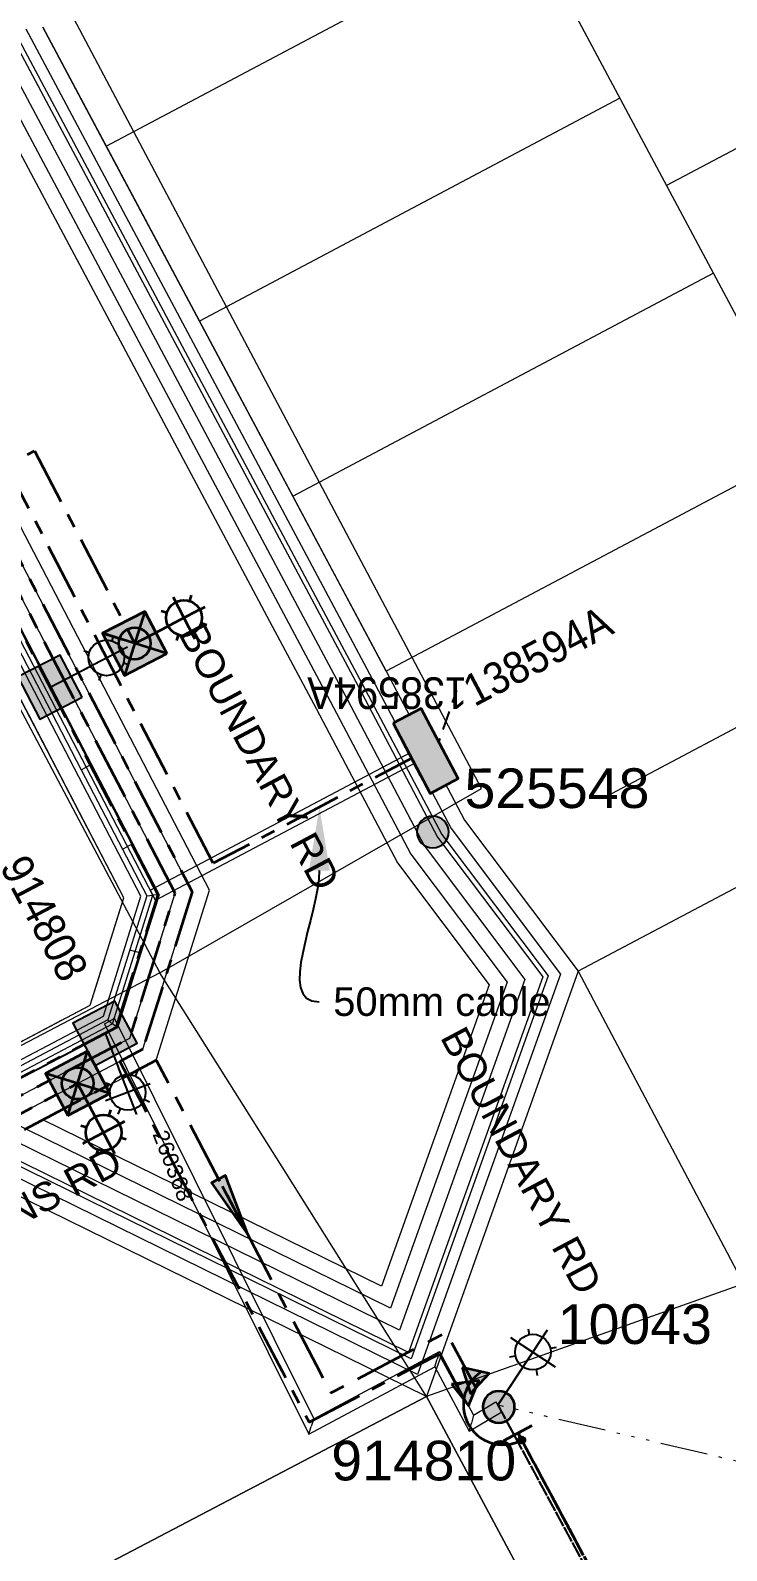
# Model space of a CAD drawing. Header units: metres. Extents: x 0 to 304202, y 0 to 6270858.
# Drawn here: x 303717.6 to 303761.4, y 6270342.2 to 6270438 of the extents above; entities that cross this region are included whole.
import ezdxf
from ezdxf import colors
from ezdxf.entities.mleader import LeaderData, LeaderLine
from ezdxf.enums import TextEntityAlignment as Align
from ezdxf.math import Vec2, Vec3

# ---------------------------------------------------------------- set-up
doc = ezdxf.new("R2010")
doc.units = ezdxf.units.M
for name, pattern in [('Cable Exist OH', [1, 1, 0]), ('Cable Exist UG', [7, 4, -1, 1, -1]), ('Dash', [5, 3, -2]), ('IE Trench LV', [6, 4, -2]), ('PHANTOMX2', [6.6, 3, -0.75, 0.2, -0.75, 0.2, -0.75, 0.2, -0.75])]:
    doc.linetypes.add(name, pattern=pattern)
doc.layers.get('0').update_dxf_attribs({"color": 6})
for name, color, linetype, lineweight in [('_User Miscellaneous1', 30, 'Continuous', 13), ('_User_HV_Exist', 1, 'Continuous', 35), ('_User_LV_Exist', 5, 'Continuous', 35), ('_User_SL_Exist', 4, 'Continuous', 35), ('Cadastre Developer_SP_EXT', 98, 'Continuous', 15), ('Cadastre Developer_SP_NEW', 92, 'Continuous', 15), ('Cadastre Land Parcels_SP_EXT', 118, 'Continuous', 15), ('Cadastre Roads_SP_EXT', 218, 'Continuous', 15), ('Mains_LV_EXT', 163, 'Continuous', 25), ('Mains_SL_EXT', 131, 'Continuous', 25), ('Services_SP_EXT', 42, 'PHANTOMX2', 20)]:
    doc.layers.add(name, color=color, linetype=linetype, lineweight=lineweight)
doc.layers.add('_User Miscellaneous10', color=252, linetype='Continuous', lineweight=13, plot=False, transparency=0.65)
for name, color, linetype in [('Equip_SP_SL_EXT', 7, 'Continuous'), ('Equip_SP_SL_NEW', 2, 'Continuous'), ('Notes', 7, 'Continuous'), ('Services_SP_NEW_UG', 2, 'IE Trench LV'), ('SupportsOH_SP_TR_HV_LV_SL_EXT', 7, 'Continuous'), ('SupportsUG_SP_LV_EXT', 7, 'Continuous'), ('SupportsUG_SP_LV_NEW', 2, 'Continuous'), ('SupportsUG_SP_LV_SL_NEW', 2, 'Continuous')]:
    doc.layers.add(name, color=color, linetype=linetype)
doc.styles.add('iecARIAL', font='arial.ttf', dxfattribs={"height": 2})
doc.styles.add('POLE_LABEL', font='arial.ttf', dxfattribs={"height": 2})
doc.styles.add('SL_LABEL', font='arial.ttf', dxfattribs={"height": 2})
doc.styles.get("Standard").update_dxf_attribs({"font": 'arial.ttf'})

# ---------------------------------------------------------------- blocks, each defined once
blk = doc.blocks.new('*U273')
at = {"width": 0.9}
blk.add_attdef('LNUMBER', text='', height=1, rotation=56.47372, dxfattribs=at).set_placement((4.7, 5.283), align=Align.MIDDLE_LEFT)
at = {"flags": 9}
for tag, p in [('LRATECODE', (-7.4, 0)), ('LOUTREACHVOCAB', (-7.2, 0)), ('LOUTREACH', (-7, 0)), ('LANTNUMBER', (-6.6, 0)), ('LNEW', (-6.4, 0)), ('LMASTVOCAB', (-6.2, 0)), ('LMAST', (-6, 0)), ('LLAMPVOCAB', (-5.8, 0)), ('LLAMP', (-5.6, 0)), ('LEXIST', (-5.4, 0)), ('LCHARGE3PERCENT', (-5.2, 0)), ('LCHARGE3', (-5, 0)), ('LCHARGE2PERCENT', (-4.8, 0)), ('LCHARGE2', (-4.6, 0)), ('LCHARGE1PERCENT', (-4.4, 0)), ('LCHARGE1', (-4.2, 0)), ('LCATEGORY', (-4, 0)), ('LBRACKETVOCAB', (-3.8, 0)), ('LBRACKET', (-3.6, 0)), ('LKINGHEIGHT', (-3.4, 0)), ('CREPLACE', (-3.2, 0)), ('CREMOVE', (-3, 0)), ('CNUMBER', (-2.8, 0)), ('CNEW', (-2.6, 0)), ('CEXIST', (-2.4, 0)), ('USAGE', (-2.2, 0)), ('STATE', (-2, 0)), ('OWNED_BY', (-1.8, 0)), ('ORIENTATION', (-1.6, 0)), ('OPERATING_VOLTAGE', (-1.4, 0)), ('NO_PHASES', (-1.2, 0)), ('LANTERN_TYPE', (-1, 0)), ('LANTERN_PURPOSE', (-0.8, 0)), ('CONTROL_TYPE', (-0.6, 0)), ('CONSTRUCTED_VOLTAGE', (-0.4, 0))]:
    blk.add_attdef(tag, text='', height=0.001, rotation=270, dxfattribs=at).set_placement(p, align=Align.MIDDLE_LEFT)
at = {"style": 'SL_LABEL', "flags": 9}
blk.add_attdef('STREET_CODE', text='', height=0.001, rotation=270, dxfattribs=at).set_placement((0.001, 0), align=Align.MIDDLE_LEFT)
at = {"flags": 1}
blk.add_attdef('Z', (0, 0), '', height=0.001, rotation=270, dxfattribs=at)
at = {"flags": 9}
for tag, p in [('LREMOVE', (0, -7.6)), ('LREPLACE', (0, -7.8)), ('LTYPE', (0, -8)), ('LTYPEVOCAB', (0, -8.2)), ('LEGEND', (0, -8.4)), ('SUBURB', (0, -8.6)), ('STREETNAME', (0, -8.8)), ('LOCATION', (0, -9)), ('NOTES', (0, -9.2)), ('MAINTAINED_BY', (0, -9.863))]:
    blk.add_attdef(tag, text='', height=0.001, dxfattribs=at).set_placement(p, align=Align.MIDDLE_LEFT)
blk.add_attdef('OPERATED_BY', (0, -9.607), '', height=0.001, dxfattribs=at)
at = {"transparency": 33554687}
blk.add_wipeout([(3.141, 4.741), (3.679, 3.633), (3.616, 2.402), (2.508, 1.865), (1.277, 1.928), (0.739, 3.036), (0.803, 4.267), (1.911, 4.805)], dxfattribs=at)
for p, q in [((1.911, 4.805), (1.985, 4.437)), ((0.803, 4.267), (2.209, 3.335)), ((2.209, 3.335), (3.141, 4.741)), ((0, 0), (2.209, 3.335)), ((0.739, 3.036), (1.107, 3.111)), ((2.209, 3.335), (3.616, 2.402)), ((3.679, 3.633), (3.312, 3.558)), ((2.508, 1.865), (2.433, 2.232))]:
    blk.add_line(p, q)
blk.add_circle((2.209, 3.335), 1.125)
blk = doc.blocks.new('POLE_EXT')
blk.add_hatch(color=256).paths.add_polyline_path([(-1, 0, 1), (1, 0, 1)])
blk.add_lwpolyline([(-1, 0, 1), (1, 0, 1)], format="xyb", close=True)
at = {"flags": 8}
blk.add_attdef('pNumber', text='', height=2, dxfattribs=at).set_placement((2.5, 2.5), align=Align.MIDDLE_CENTER)
at = {"style": 'POLE_LABEL', "flags": 9}
for tag, p in [('STRUCTURE_PLANT_NUMBER', (1.355, 0.028)), ('STREET_CODE', (1.355, -0.2))]:
    blk.add_attdef(tag, text='', height=0.2, dxfattribs=at).set_placement(p, align=Align.MIDDLE_LEFT)
at = {"flags": 9}
for tag, p in [('OWNED_BY', (1.355, -0.4)), ('SPECIAL_USE', (1.355, -0.8)), ('STATE', (1.355, -1)), ('PARENT', (1.355, -0.6)), ('cLV', (1.355, -1.4)), ('cHV', (1.355, -2)), ('hDepth', (1.355, -1.6)), ('hDia', (1.355, -1.8)), ('USAGE', (1.355, -1.2)), ('LBRACKET', (1.355, -2.2)), ('LExisting', (1.355, -2.4)), ('LANTNUMBER', (1.355, -2.6)), ('LOther', (1.355, -2.8)), ('cLinedev', (1.355, -3.4)), ('pExisting', (1.355, -3.8)), ('LRemove', (1.355, -3)), ('LEGEND', (1.355, -3.2)), ('LOCATION', (1.355, -3.6)), ('pFooting', (1.355, -4.4)), ('pNew', (1.355, -4.6)), ('PFNUMBER', (1.355, -4)), ('NEWPFNUMBER', (1.355, -4.2)), ('pRelocate', (1.355, -5)), ('pRemove', (1.355, -5.2)), ('pReplace', (1.355, -5.4)), ('pStay', (1.355, -5.6)), ('pType', (1.355, -5.8)), ('cspan', (1.355, -6)), ('STREETNAME', (1.355, -6.2)), ('SUBURB', (1.355, -6.4)), ('NOTES', (1.355, -6.6)), ('OPERATED_BY', (1.355, -7.014)), ('MAINTAINED_BY', (1.355, -6.814))]:
    blk.add_attdef(tag, text='', height=0.2, dxfattribs=at).set_placement(p, align=Align.MIDDLE_LEFT)
at = {"flags": 1}
blk.add_attdef('Z', (1.355, -7.328), '', height=0.2, dxfattribs=at)
blk = doc.blocks.new('*U261')
at = {"layer": 'Services_SP_NEW_UG', "ltscale": 0.3}
blk.add_lwpolyline([(-1.7, 0), (1.5, 3)], dxfattribs=at)
blk = doc.blocks.new('*U270')
for tag, height, rotation, flags, p in [('LANTNUMBER', 0.2, 270, 9, (-1.4, 2.6)), ('LOUTREACH', 0.2, 270, 9, (-1.4, 2.2)), ('LOUTREACHVOCAB', 0.2, 270, 9, (-1.4, 2)), ('LRATECODE', 0.2, 270, 9, (-1.4, 1.8)), ('LREMOVE', 0.2, 270, 9, (-1.4, 1.6)), ('LREPLACE', 0.2, 270, 9, (-1.4, 1.4)), ('LTYPEVOCAB', 0.2, 270, 9, (-1.4, 1)), ('LTYPE', 0.2, 270, 9, (-1.4, 1.2)), ('LEGEND', 0.2, 270, 9, (-1.4, 0.8)), ('SUBURB', 0.2, 270, 9, (-1.4, 0.6)), ('STREETNAME', 0.2, 270, 9, (-1.4, 0.4)), ('LOCATION', 0.2, 270, 9, (-1.4, 0.2)), ('LNEW', 0.2, 270, 9, (-6.4, 0)), ('LMASTVOCAB', 0.2, 270, 9, (-6.2, 0)), ('LMAST', 0.2, 270, 9, (-6, 0)), ('LLAMPVOCAB', 0.2, 270, 9, (-5.8, 0)), ('LLAMP', 0.2, 270, 9, (-5.6, 0)), ('LEXIST', 0.2, 270, 9, (-5.4, 0)), ('LCHARGE3PERCENT', 0.2, 270, 9, (-5.2, 0)), ('LCHARGE3', 0.2, 270, 9, (-5, 0)), ('LCHARGE2PERCENT', 0.2, 270, 9, (-4.8, 0)), ('LCHARGE2', 0.2, 270, 9, (-4.6, 0)), ('LCHARGE1PERCENT', 0.2, 270, 9, (-4.4, 0)), ('LCHARGE1', 0.2, 270, 9, (-4.2, 0)), ('LCATEGORY', 0.2, 270, 9, (-4, 0)), ('LBRACKETVOCAB', 0.2, 270, 9, (-3.8, 0)), ('LBRACKET', 0.2, 270, 9, (-3.6, 0)), ('LKINGHEIGHT', 0.2, 270, 9, (-3.4, 0)), ('CREPLACE', 0.2, 270, 9, (-3.2, 0)), ('CREMOVE', 0.2, 270, 9, (-3, 0)), ('CNUMBER', 0.2, 270, 9, (-2.8, 0)), ('CNEW', 0.2, 270, 9, (-2.6, 0)), ('CEXIST', 0.2, 270, 9, (-2.4, 0)), ('USAGE', 0.2, 270, 9, (-2.2, 0)), ('STATE', 0.2, 270, 9, (-2, 0)), ('OWNED_BY', 0.2, 270, 9, (-1.8, 0)), ('ORIENTATION', 0.2, 270, 9, (-1.6, 0)), ('OPERATING_VOLTAGE', 0.2, 270, 9, (-1.4, 0)), ('MAINTAINED_BY', 0.2, 270, 9, (-1.4, -0.663)), ('NOTES', 0.2, 270, 9, (-1.4, 0)), ('NO_PHASES', 0.2, 270, 9, (-1.2, 0)), ('LANTERN_TYPE', 0.2, 270, 9, (-1, 0)), ('LANTERN_PURPOSE', 0.2, 270, 9, (-0.8, 0)), ('CONTROL_TYPE', 0.2, 270, 9, (-0.6, 0)), ('CONSTRUCTED_VOLTAGE', 0.2, 270, 9, (-0.4, 0)), ('LNUMBER', 1, 269.48187, 8, (2.267, -0.72))]:
    blk.add_attdef(tag, text='', height=height, rotation=rotation, dxfattribs=dict(flags=flags)).set_placement(p, align=Align.MIDDLE_LEFT)
for tag, p, height, flags in [('OPERATED_BY', (-1.4, -0.407), 0.2, 9), ('Z', (0, 0), 0.001, 1)]:
    blk.add_attdef(tag, p, '', height=height, rotation=270, dxfattribs=dict(flags=flags))
at = {"style": 'SL_LABEL'}
for tag, height, rotation, flags, p in [('STREET_CODE', 0.001, 270, 9, (0.001, 0)), ('ASSET_NUM', 1, 269.48187, 8, (4.267, -0.739))]:
    blk.add_attdef(tag, text='', height=height, rotation=rotation, dxfattribs=dict(at, flags=flags)).set_placement(p, align=Align.MIDDLE_LEFT)
at = {"transparency": 33554687}
blk.add_wipeout([(3.279, 0.583), (2.224, 1.219), (1.606, 2.286), (2.243, 3.341), (3.309, 3.958), (4.364, 3.321), (4.981, 2.255), (4.345, 1.2)], dxfattribs=at)
for p, q in [((3.33, 6.27), (3.304, 3.395)), ((2.243, 3.341), (2.505, 3.073)), ((3.307, 3.77), (3.28, 0.77)), ((4.364, 3.321), (4.096, 3.059)), ((2.169, 2.281), (1.794, 2.284)), ((4.794, 2.257), (1.794, 2.284)), ((4.794, 2.257), (4.419, 2.26)), ((2.224, 1.219), (2.491, 1.482)), ((3.284, 1.145), (3.28, 0.77)), ((4.345, 1.2), (4.082, 1.468))]:
    blk.add_line(p, q)
blk.add_circle((3.294, 2.27), 1.125)
blk = doc.blocks.new('*U272')
for tag, height, rotation, flags, p in [('LNUMBER', 1, 173.08784, 8, (-3.799, 8.103)), ('LANTNUMBER', 0.2, 270, 9, (-1.4, 2.6)), ('LOUTREACH', 0.2, 270, 9, (-1.4, 2.2)), ('LOUTREACHVOCAB', 0.2, 270, 9, (-1.4, 2)), ('LRATECODE', 0.2, 270, 9, (-1.4, 1.8)), ('LREMOVE', 0.2, 270, 9, (-1.4, 1.6)), ('LREPLACE', 0.2, 270, 9, (-1.4, 1.4)), ('LTYPEVOCAB', 0.2, 270, 9, (-1.4, 1)), ('LTYPE', 0.2, 270, 9, (-1.4, 1.2)), ('LEGEND', 0.2, 270, 9, (-1.4, 0.8)), ('SUBURB', 0.2, 270, 9, (-1.4, 0.6)), ('STREETNAME', 0.2, 270, 9, (-1.4, 0.4)), ('LOCATION', 0.2, 270, 9, (-1.4, 0.2)), ('LNEW', 0.2, 270, 9, (-6.4, 0)), ('LMASTVOCAB', 0.2, 270, 9, (-6.2, 0)), ('LMAST', 0.2, 270, 9, (-6, 0)), ('LLAMPVOCAB', 0.2, 270, 9, (-5.8, 0)), ('LLAMP', 0.2, 270, 9, (-5.6, 0)), ('LEXIST', 0.2, 270, 9, (-5.4, 0)), ('LCHARGE3PERCENT', 0.2, 270, 9, (-5.2, 0)), ('LCHARGE3', 0.2, 270, 9, (-5, 0)), ('LCHARGE2PERCENT', 0.2, 270, 9, (-4.8, 0)), ('LCHARGE2', 0.2, 270, 9, (-4.6, 0)), ('LCHARGE1PERCENT', 0.2, 270, 9, (-4.4, 0)), ('LCHARGE1', 0.2, 270, 9, (-4.2, 0)), ('LCATEGORY', 0.2, 270, 9, (-4, 0)), ('LBRACKETVOCAB', 0.2, 270, 9, (-3.8, 0)), ('LBRACKET', 0.2, 270, 9, (-3.6, 0)), ('LKINGHEIGHT', 0.2, 270, 9, (-3.4, 0)), ('CREPLACE', 0.2, 270, 9, (-3.2, 0)), ('CREMOVE', 0.2, 270, 9, (-3, 0)), ('CNUMBER', 0.2, 270, 9, (-2.8, 0)), ('CNEW', 0.2, 270, 9, (-2.6, 0)), ('CEXIST', 0.2, 270, 9, (-2.4, 0)), ('USAGE', 0.2, 270, 9, (-2.2, 0)), ('STATE', 0.2, 270, 9, (-2, 0)), ('OWNED_BY', 0.2, 270, 9, (-1.8, 0)), ('ORIENTATION', 0.2, 270, 9, (-1.6, 0)), ('OPERATING_VOLTAGE', 0.2, 270, 9, (-1.4, 0)), ('MAINTAINED_BY', 0.2, 270, 9, (-1.4, -0.663)), ('NOTES', 0.2, 270, 9, (-1.4, 0)), ('NO_PHASES', 0.2, 270, 9, (-1.2, 0)), ('LANTERN_TYPE', 0.2, 270, 9, (-1, 0)), ('LANTERN_PURPOSE', 0.2, 270, 9, (-0.8, 0)), ('CONTROL_TYPE', 0.2, 270, 9, (-0.6, 0)), ('CONSTRUCTED_VOLTAGE', 0.2, 270, 9, (-0.4, 0))]:
    blk.add_attdef(tag, text='', height=height, rotation=rotation, dxfattribs=dict(flags=flags)).set_placement(p, align=Align.MIDDLE_LEFT)
at = {"style": 'SL_LABEL'}
for tag, height, rotation, flags, p in [('ASSET_NUM', 1, 173.08784, 8, (-4.039, 6.118)), ('STREET_CODE', 0.001, 270, 9, (0.001, 0))]:
    blk.add_attdef(tag, text='', height=height, rotation=rotation, dxfattribs=dict(at, flags=flags)).set_placement(p, align=Align.MIDDLE_LEFT)
for tag, p, height, flags in [('OPERATED_BY', (-1.4, -0.407), 0.2, 9), ('Z', (0, 0), 0.001, 1)]:
    blk.add_attdef(tag, p, '', height=height, rotation=270, dxfattribs=dict(flags=flags))
at = {"transparency": 33554687}
blk.add_wipeout([(-2.616, 6.953), (-1.866, 7.93), (-0.738, 8.425), (0.24, 7.675), (0.734, 6.547), (-0.016, 5.569), (-1.144, 5.074), (-2.122, 5.824)], dxfattribs=at)
for p, q in [((-1.866, 7.93), (-1.635, 7.635)), ((-1.121, 5.261), (-0.76, 8.239)), ((-0.806, 7.867), (-0.76, 8.239)), ((0.24, 7.675), (-0.055, 7.444)), ((-2.058, 6.885), (-2.43, 6.93)), ((0.548, 6.569), (-2.43, 6.93)), ((-2.122, 5.824), (-1.826, 6.056)), ((-0.016, 5.569), (-0.247, 5.864)), ((3.03, 6.268), (0.176, 6.614)), ((-1.121, 5.261), (-1.076, 5.633))]:
    blk.add_line(p, q)
blk.add_circle((-0.941, 6.75), 1.125)
blk = doc.blocks.new('*U271')
at = {"width": 0.9}
blk.add_attdef('ASSET_NUM', text='', height=2, dxfattribs=at).set_placement((4, 2), align=Align.MIDDLE_LEFT)
for tag, p, flags in [('SUBURB', (-2, 0), 1), ('STREETNAME', (-1.8, 0), 9), ('PARENT', (-1.6, 0), 9), ('NOTES', (-1.4, 0), 9), ('LOCATION', (-1.2, 0), 9), ('LEGEND', (-1, 0), 9), ('USAGE', (-0.8, 0), 9), ('SUPPORT_TYPE', (-0.6, 0), 9), ('STATE', (-0.4, 0), 9), ('OWNED_BY', (-0.2, 0), 9)]:
    blk.add_attdef(tag, p, '', height=0.2, rotation=270, dxfattribs=dict(flags=flags))
at = {"transparency": 33554687}
blk.add_wipeout([(1, 2.5), (1, -2.5), (-1, -2.5), (-1, 2.5)], dxfattribs=at)
at = {"layer": 'SupportsUG_SP_LV_EXT'}
h = blk.add_hatch(color=256, dxfattribs=at)
h.dxf.hatch_style = 1
h.paths.add_polyline_path([(-1, 2.5), (-1, -1.25), (-1, 1.25), (-1, -2.5), (1, -2.5), (1, 2.5)])
blk.add_lwpolyline([(-1, 2.5), (-1, -1.25), (-1, 1.25), (-1, -2.5), (1, -2.5), (1, 2.5)], close=True)
blk = doc.blocks.new('*U269')
at = {"layer": 'Equip_SP_SL_EXT'}
h = blk.add_hatch(color=256, dxfattribs=at)
h.dxf.hatch_style = 1
h.paths.add_polyline_path([(-1.5, 1.5), (-1.5, -1.5), (1.5, -1.5), (1.5, 1.5)])
blk.add_lwpolyline([(-1.5, 1.5), (-1.5, -1.5), (1.5, -1.5), (1.5, 1.5)], close=True)
at = {"width": 0.9, "flags": 8}
blk.add_attdef('ASSET_NUM', text='', height=2, dxfattribs=at).set_placement((4, 2), align=Align.MIDDLE_LEFT)
at = {"flags": 1}
blk.add_attdef('Z', (-2.351, -1.813), '', height=0.2, rotation=270, dxfattribs=at)
at = {"flags": 9}
for tag, p in [('NOTES', (-2, -1.813)), ('SUBURB', (-1.8, -1.813)), ('STREETNAME', (-1.6, -1.813)), ('LOCATION', (-1.4, -1.813)), ('LEGEND', (-1.2, -1.813)), ('USAGE', (-1, -1.813)), ('STATE', (-0.8, -1.813)), ('OWNED_BY', (-0.6, -1.813)), ('COLUMN_TYPE', (-0.4, -1.813)), ('STREET_CODE', (-0.2, -1.813)), ('STRUCTURE_PLANT_NUMBER', (0.031, -1.813))]:
    blk.add_attdef(tag, text='', height=0.2, rotation=270, dxfattribs=at).set_placement(p, align=Align.MIDDLE_LEFT)
blk = doc.blocks.new('*U281')
h = blk.add_hatch(color=256)
h.dxf.hatch_style = 1
edge = h.paths.add_edge_path()
edge.add_arc((2.5, 0), 0.2, 0, 360)
h = blk.add_hatch(color=256)
h.dxf.hatch_style = 1
h.paths.add_polyline_path([(-2.689, -2.24), (-0.982, -1.946), (-2.091, -0.615)])
for p, q in [((2, -1), (2, 1)), ((2, 0), (2.5, 0))]:
    blk.add_line(p, q)
at = {"flags": 128}
blk.add_lwpolyline([(-2.689, -2.24), (-0.982, -1.946), (-2.091, -0.615)], close=True, dxfattribs=at)
blk.add_circle((2.5, 0), 0.2)
blk = doc.blocks.new('*U287')
at = {"linetype": 'Continuous'}
h = blk.add_hatch(color=256, dxfattribs=at)
h.dxf.hatch_style = 1
h.paths.add_polyline_path([(-0.5, 3.105), (-0.5, 0.105), (2.5, 0.105), (2.5, 3.105)])
h = blk.add_hatch(color=256)
h.dxf.hatch_style = 1
h.paths.add_polyline_path([(-0.5, 3.105), (2.5, 0.105), (-0.5, 0.105)])
for p, q in [((-2.5, 2.73), (-2.5, 3.105)), ((-0.5, 3.105), (2.5, 0.105)), ((-0.5, 0.105), (2.5, 3.105)), ((-3.561, 2.665), (-3.295, 2.4)), ((-1.439, 2.665), (-1.705, 2.4)), ((-3.625, 1.605), (-4, 1.605)), ((1, 1.605), (-1.375, 1.605)), ((-3.561, 0.544), (-3.295, 0.809)), ((-2.5, 0.105), (-2.5, 0.48)), ((-1.439, 0.544), (-1.705, 0.809))]:
    blk.add_line(p, q)
blk.add_line((-3.625, 1.605), (-1.375, 1.605), dxfattribs=at)
at = {"linetype": 'Continuous', "flags": 128}
blk.add_lwpolyline([(-2.5, 3.011), (-2.5, 0.198)], dxfattribs=at)
blk.add_lwpolyline([(-0.5, 3.105), (-0.5, 0.105), (2.5, 0.105), (2.5, 3.105)], close=True)
at = {"flags": 128}
blk.add_lwpolyline([(-0.5, 3.105), (2.5, 0.105), (-0.5, 0.105), (-0.5, 3.105)], dxfattribs=at)
for centre, radius in [((-2.5, 1.605), 1.125), ((1, 1.605), 1)]:
    blk.add_circle(centre, radius)
blk = doc.blocks.new('*U291')
at = {"linetype": 'Continuous'}
h = blk.add_hatch(color=256, dxfattribs=at)
h.dxf.hatch_style = 1
h.paths.add_polyline_path([(-2, 1.5), (-2, -1.5), (1, -1.5), (1, 1.5)])
h = blk.add_hatch(color=256)
h.dxf.hatch_style = 1
h.paths.add_polyline_path([(-2, 1.5), (1, -1.5), (-2, -1.5)])
for p, q in [((-5.061, 1.061), (-4.795, 0.795)), ((-4, 1.125), (-4, 1.5)), ((-2.939, 1.061), (-3.205, 0.795)), ((-2, 1.5), (1, -1.5)), ((-2, -1.5), (1, 1.5)), ((-5.125, 0), (-5.5, 0)), ((-0.5, 0), (-2.875, 0)), ((-5.061, -1.061), (-4.795, -0.795)), ((-2.939, -1.061), (-3.205, -0.795)), ((-4, -1.5), (-4, -1.125))]:
    blk.add_line(p, q)
blk.add_line((-5.125, 0), (-2.875, 0), dxfattribs=at)
at = {"linetype": 'Continuous', "flags": 128}
blk.add_lwpolyline([(-4, 1.406), (-4, -1.406)], dxfattribs=at)
blk.add_lwpolyline([(-2, 1.5), (-2, -1.5), (1, -1.5), (1, 1.5)], close=True)
at = {"flags": 128}
blk.add_lwpolyline([(-2, 1.5), (1, -1.5), (-2, -1.5), (-2, 1.5)], dxfattribs=at)
for centre, radius in [((-4, 0), 1.125), ((-0.5, 0), 1)]:
    blk.add_circle(centre, radius)
blk = doc.blocks.new('*U296')
h = blk.add_hatch(color=256)
h.dxf.hatch_style = 1
h.paths.add_polyline_path([(-3.306, -1.149), (-1.605, -1.474), (-2.173, 0.162)])
h = blk.add_hatch(color=256)
h.dxf.hatch_style = 1
edge = h.paths.add_edge_path()
edge.add_arc((2.5, 0), 0.2, 0, 360)
for p, q in [((2, -1), (2, 1)), ((2, 0), (2.5, 0))]:
    blk.add_line(p, q)
at = {"flags": 128}
blk.add_lwpolyline([(-3.306, -1.149), (-1.605, -1.474), (-2.173, 0.162)], close=True, dxfattribs=at)
blk.add_circle((2.5, 0), 0.2)
blk = doc.blocks.new('*U313')
h = blk.add_hatch(color=256)
h.dxf.hatch_style = 1
h.paths.add_polyline_path([(1.869, -3.536), (0.442, 0.234), (-0.442, -0.233)])
blk.add_line((0.234, -0.442), (1.869, -3.536))
at = {"flags": 128}
blk.add_lwpolyline([(1.869, -3.536), (0.442, 0.234), (-0.442, -0.233)], close=True, dxfattribs=at)
blk.add_circle((0, 0), 0.0001)

msp = doc.modelspace()

# ---------------------------------------------------------------- linework, layer by layer
at = {"layer": '_User Miscellaneous1'}
for p, q in [((303720.761, 6270391.408), (303721.081, 6270391.574)), ((303720.761, 6270391.408), (303723.365, 6270386.397)), ((303721.4, 6270391.74), (303721.081, 6270391.574)), ((303721.4, 6270391.74), (303724.004, 6270386.729)), ((303723.365, 6270386.397), (303723.684, 6270386.563)), ((303723.365, 6270386.397), (303724.889, 6270383.463)), ((303724.004, 6270386.729), (303723.684, 6270386.563)), ((303724.004, 6270386.729), (303725.665, 6270383.532)), ((303724.889, 6270383.463), (303723.822, 6270380.055)), ((303725.665, 6270383.532), (303724.509, 6270379.84)), ((303724.889, 6270383.463), (303725.277, 6270383.498)), ((303725.109, 6270383.816), (303725.277, 6270383.498)), ((303725.665, 6270383.532), (303725.277, 6270383.498)), ((303725.446, 6270383.179), (303725.277, 6270383.498)), ((303723.822, 6270380.055), (303724.166, 6270379.948)), ((303724.509, 6270379.84), (303724.166, 6270379.948)), ((303735.413, 6270350.502), (303743.331, 6270354.743)), ((303743.331, 6270354.743), (303743.184, 6270354.256)), ((303743.331, 6270354.743), (303745.488, 6270350.717)), ((303735.099, 6270349.517), (303743.036, 6270353.768)), ((303743.036, 6270353.768), (303743.184, 6270354.256)), ((303743.036, 6270353.768), (303745.209, 6270349.712)), ((303745.488, 6270350.717), (303745.348, 6270350.214)), ((303735.099, 6270349.517), (303735.256, 6270350.009)), ((303735.413, 6270350.502), (303735.256, 6270350.009)), ((303745.209, 6270349.712), (303745.348, 6270350.214))]:
    msp.add_line(p, q, dxfattribs=at)
at = {"layer": '_User_HV_Exist', "linetype": 'Cable Exist OH'}
msp.add_lwpolyline([(303748.285, 6270349.596), (303771.768, 6270305.55), (303781.056, 6270288.271)], dxfattribs=at)
at = {"layer": '_User_LV_Exist', "linetype": 'Cable Exist OH', "ltscale": 0.9}
msp.add_lwpolyline([(303770.841, 6270307.498), (303748.524, 6270349.157)], dxfattribs=at)
at = {"layer": 'Cadastre Developer_SP_EXT', "linetype": 'Dash'}
msp.add_lwpolyline([(303723.446, 6270383.336), (303717.023, 6270395.696), (303686.054, 6270379.386), (303694.783, 6270362.589), (303721.326, 6270376.57), (303723.446, 6270383.336)], close=True, dxfattribs=at)
at = {"layer": 'Cadastre Developer_SP_NEW', "color": 4, "linetype": 'Continuous', "transparency": 33554559}
for p, q in [((303742.483, 6270456.688), (303772.817, 6270399.777)), ((303722.336, 6270430.706), (303748.833, 6270444.774)), ((303722.336, 6270430.706), (303718.338, 6270438.207)), ((303768.693, 6270434.09), (303757.652, 6270428.228)), ((303754.713, 6270433.743), (303728.215, 6270419.676)), ((303728.215, 6270419.676), (303722.336, 6270430.706)), ((303734.095, 6270408.645), (303760.592, 6270422.712)), ((303734.095, 6270408.645), (303728.215, 6270419.676)), ((303766.472, 6270411.682), (303739.975, 6270397.614)), ((303739.975, 6270397.614), (303734.095, 6270408.645)), ((303772.817, 6270399.777), (303753.831, 6270389.697)), ((303723.445, 6270383.336), (303717.023, 6270395.696)), ((303721.327, 6270376.569), (303723.445, 6270383.336)), ((303694.782, 6270362.59), (303721.327, 6270376.569))]:
    msp.add_line(p, q, dxfattribs=at)
at = {"layer": 'Cadastre Land Parcels_SP_EXT', "linetype": 'Continuous'}
for points in [[(303832.755, 6270356.13), (303940.856, 6270411.562), (303987.507, 6270435.461), (303987.685, 6270503.338), (303931.405, 6270473.594), (303752.088, 6270378.703), (303761.263, 6270361.352), (303762.501, 6270359.012), (303778.686, 6270328.403), (303832.755, 6270356.13)], [(303801.68, 6270241.457), (303742.518, 6270351.898), (303599.402, 6270276.844), (303651.644, 6270178.26), (303657.839, 6270166.65), (303801.68, 6270241.457)]]:
    msp.add_lwpolyline(points, close=True, dxfattribs=at)
at = {"layer": 'Cadastre Roads_SP_EXT', "linetype": 'Continuous'}
for points in [[(303694.573, 6270487.445), (303673.999, 6270526.341), (303662.976, 6270518.938), (303654.448, 6270513.212), (303725.723, 6270378.607), (303734.469, 6270383.622), (303745.988, 6270390.228), (303720.11, 6270439.124), (303694.573, 6270487.445)], [(303742.518, 6270351.898), (303733.669, 6270365.971), (303725.723, 6270378.607), (303620.345, 6270323.387), (303584.372, 6270304.534), (303599.402, 6270276.844), (303742.518, 6270351.898)]]:
    msp.add_lwpolyline(points, close=True, dxfattribs=at)

# ---------------------------------------------------------------- block references
at = {"layer": '_User Miscellaneous10', "rotation": 27.85579699251523}
msp.add_blockref('*U261', (303744.497, 6270393.045), dxfattribs=at)
at = {"layer": '_User_HV_Exist'}
msp.add_blockref('*U313', (303729.416, 6270365.606), dxfattribs=at)
at = {"layer": 'SupportsOH_SP_TR_HV_LV_SL_EXT'}
ref = msp.add_blockref('POLE_EXT', (303742.918, 6270387.485), dxfattribs=at)
ref.add_attrib('ASSET_NUM', '525548', dxfattribs={"layer": '0', "height": 2.5, "rotation": 0.07192, "style": 'POLE_LABEL'}).set_placement((303744.918, 6270388.235), align=Align.BOTTOM_LEFT)

# ---------------------------------------------------------------- texts
at = {"layer": '_User_LV_Exist'}
msp.add_text('BOUNDARY RD', height=1.8, rotation=297.9722, dxfattribs=at).set_placement((303743.349, 6270374.551))

# ---------------------------------------------------------------- leaders
at = {"layer": 'Notes'}
ml = msp.add_multileader_mtext('Standard', dxfattribs=at)
ml.set_content('{\\C7;50mm cable}', color=256)
ml.set_leader_properties()
ml.build(insert=Vec2(0, 0))
ml.multileader.update_dxf_attribs({"leader_type": 2, "has_text_frame": 1, "text_left_attachment_type": 2, "text_right_attachment_type": 2, "dogleg_length": 0.01})
ctx = ml.context
ctx.base_point, ctx.char_height, ctx.landing_gap_size, ctx.plane_origin = Vec3(303735.747, 6270376.77), 1.8, 1, Vec3(303647.649, 6270285.587)
ctx.left_attachment, ctx.right_attachment, ctx.text_align_type = 2, 2, 1
notes = []
notes.append((ctx, [(0, (1, 1, 0), (303735.737, 6270376.77), (1, 0), 0.01, [(0, [(303735.775, 6270389.053)], 0, [])])]))
ctx.mtext.insert, ctx.mtext.width, ctx.mtext.alignment, ctx.mtext.flow_direction = Vec3(303743.49, 6270377.689), 13.93078, 2, 5
for ctx, leaders in notes:
    for number, flags, end, landing, length, lines in leaders:
        leader = LeaderData()
        leader.index, (leader.has_last_leader_line, leader.has_dogleg_vector, leader.attachment_direction) = number, flags
        leader.last_leader_point, leader.dogleg_vector, leader.dogleg_length = Vec3(end), Vec3(landing), length
        for number, points, colour, breaks in lines:
            line = LeaderLine()
            line.index, line.vertices, line.color, line.breaks = number, Vec3.list(points), colors.encode_raw_color(colour), breaks
            leader.lines.append(line)
        ctx.leaders.append(leader)

# ---------------------------------------------------------------- next in the draw order: block references
at = {"layer": 'Equip_SP_SL_EXT'}
ref = msp.add_blockref('*U273', (303747.014, 6270351.361), dxfattribs=at)
ref.add_attrib('ASSET_NUM', '10043', dxfattribs={"layer": '0', "height": 2.5, "rotation": 359.98798, "style": 'iecARIAL'}).set_placement((303760.506, 6270356.46), align=Align.MIDDLE_RIGHT)
at = {"layer": 'Equip_SP_SL_NEW', "rotation": 117.9721995465388}
msp.add_blockref('*U270', (303725.897, 6270396.618), dxfattribs=at)
at = {"layer": 'Equip_SP_SL_NEW'}
ref = msp.add_blockref('*U272', (303729.216, 6270375.064), dxfattribs=dict(at, rotation=117.9721995465388))
ref.add_attrib('ASSET_NUM', '260368', dxfattribs={"layer": '0', "height": 1, "rotation": 291.06004, "style": 'SL_LABEL'}).set_placement((303725.707, 6270368.627), align=Align.MIDDLE_LEFT)
at = {"layer": 'SupportsUG_SP_LV_NEW', "ltscale": 10, "rotation": 27.85579699251523}
msp.add_blockref('*U271', (303742.471, 6270392.597), dxfattribs=at).add_auto_attribs({'ASSET_NUM': '138594A'})

# ---------------------------------------------------------------- next in the draw order: linework, layer by layer
at = {"layer": '_User Miscellaneous1'}
for p, q in [((303708.309, 6270415.371), (303720.761, 6270391.408)), ((303708.948, 6270415.703), (303721.4, 6270391.74)), ((303725.109, 6270383.816), (303742.303, 6270392.916)), ((303742.303, 6270392.916), (303742.471, 6270392.598)), ((303725.446, 6270383.179), (303742.64, 6270392.279)), ((303742.64, 6270392.279), (303742.471, 6270392.598)), ((303723.822, 6270380.055), (303722.441, 6270375.642)), ((303724.509, 6270379.84), (303723.039, 6270375.144)), ((303722.441, 6270375.642), (303713.914, 6270371.151)), ((303722.218, 6270375.399), (303722.54, 6270375.559)), ((303722.441, 6270375.642), (303722.74, 6270375.393)), ((303722.863, 6270375.72), (303722.54, 6270375.559)), ((303722.863, 6270375.72), (303735.413, 6270350.502)), ((303723.039, 6270375.144), (303714.25, 6270370.514)), ((303722.218, 6270375.399), (303735.099, 6270349.517)), ((303723.039, 6270375.144), (303722.74, 6270375.393)), ((303745.209, 6270349.712), (303747.261, 6270350.936)), ((303745.488, 6270350.717), (303746.892, 6270351.554)), ((303746.892, 6270351.554), (303747.076, 6270351.245)), ((303747.261, 6270350.936), (303747.076, 6270351.245))]:
    msp.add_line(p, q, dxfattribs=at)
at = {"layer": '_User Miscellaneous1', "linetype": 'Cable Exist OH'}
msp.add_lwpolyline([(303746.995, 6270351.397), (303771.775, 6270305.514)], dxfattribs=at)
at = {"layer": '_User Miscellaneous10', "flags": 128}
for points in [[(303716.226, 6270448.408), (303712.95, 6270437.685), (303732.622, 6270400.777), (303735.557, 6270395.272), (303740.682, 6270385.549), (303746.474, 6270377.849), (303739.694, 6270358.858), (303718.347, 6270369.35), (303725.482, 6270373.108), (303728.834, 6270383.811), (303691.173, 6270456.288)], [(303717.896, 6270447.031), (303715.105, 6270437.894), (303734.387, 6270401.718), (303737.324, 6270396.209), (303742.376, 6270386.624), (303748.72, 6270378.19), (303740.823, 6270356.074), (303713.939, 6270369.288), (303723.82, 6270374.493), (303726.678, 6270383.621), (303689.398, 6270455.366)], [(303717.061, 6270447.72), (303714.028, 6270437.79), (303733.505, 6270401.248), (303736.44, 6270395.741), (303741.529, 6270386.086), (303747.597, 6270378.019), (303740.259, 6270357.466), (303716.143, 6270369.319), (303724.651, 6270373.8), (303727.756, 6270383.716), (303690.286, 6270455.827)], [(303717.26, 6270438.103), (303736.152, 6270402.659), (303739.091, 6270397.145), (303744.071, 6270387.698), (303750.965, 6270378.532), (303741.953, 6270353.29), (303709.53, 6270369.227), (303722.158, 6270375.878), (303724.523, 6270383.431), (303687.624, 6270454.444)], [(303718.732, 6270446.342), (303716.183, 6270437.999), (303735.27, 6270402.189), (303738.207, 6270396.677), (303743.223, 6270387.161), (303749.843, 6270378.361), (303741.388, 6270354.682), (303711.735, 6270369.257), (303722.989, 6270375.185), (303725.601, 6270383.526), (303688.511, 6270454.905)], [(303718.338, 6270438.207), (303737.035, 6270403.129), (303739.975, 6270397.614), (303744.918, 6270388.235), (303752.088, 6270378.703), (303742.518, 6270351.898), (303707.326, 6270369.196), (303721.327, 6270376.57), (303723.446, 6270383.336), (303686.736, 6270453.983)]]:
    msp.add_lwpolyline(points, dxfattribs=at)
at = {"layer": '_User Miscellaneous10', "color": 4, "flags": 128}
msp.add_lwpolyline([(303716.506, 6270438.03), (303735.535, 6270402.33), (303738.473, 6270396.818), (303743.478, 6270387.322), (303750.179, 6270378.412), (303741.558, 6270354.264), (303711.073, 6270369.248), (303722.74, 6270375.393), (303725.277, 6270383.497), (303688.245, 6270454.766)], dxfattribs=at)
at = {"layer": '_User_HV_Exist', "linetype": 'Cable Exist UG', "transparency": 33554687, "flags": 128}
msp.add_lwpolyline([(303687.836, 6270371.82, -0.710981), (303689.262, 6270369.135), (303689.916, 6270367.902), (303658.024, 6270350.971), (303659.422, 6270348.227), (303668.532, 6270345.374), (303723.82, 6270374.492), (303726.678, 6270383.621), (303675.52, 6270482.076)], format="xyb", dxfattribs=at)
at = {"layer": '_User_HV_Exist', "linetype": 'Continuous'}
msp.add_arc((303747.344, 6270351.361), 2.5, 122.79594, 302.64951, dxfattribs=at)
at = {"layer": '_User_LV_Exist', "linetype": 'Cable Exist UG', "ltscale": 0.9}
for points in [[(303742.471, 6270392.597), (303729.078, 6270385.509), (303716.627, 6270409.471), (303713.965, 6270408.088)], [(303714.541, 6270406.979), (303715.428, 6270407.44), (303727.756, 6270383.716), (303724.651, 6270373.799), (303723.185, 6270373.027), (303735.117, 6270350.275), (303743.345, 6270354.59), (303744.968, 6270351.56)], [(303697.926, 6270361.985), (303722.989, 6270375.184), (303725.601, 6270383.526), (303714.23, 6270405.409)]]:
    msp.add_lwpolyline(points, dxfattribs=at)
at = {"layer": '_User_LV_Exist', "linetype": 'Continuous'}
msp.add_arc((303747.344, 6270351.361), 2.5, 143.55192, 302.7623, dxfattribs=at)
at = {"layer": '_User_SL_Exist', "linetype": 'Cable Exist UG', "ltscale": 0.9}
for points in [[(303713.388, 6270409.197), (303717.825, 6270411.503), (303724.122, 6270399.384)], [(303697.286, 6270360.518), (303697.752, 6270359.633), (303720.536, 6270371.632)]]:
    msp.add_lwpolyline(points, dxfattribs=at)
at = {"layer": 'Cadastre Roads_SP_EXT', "linetype": 'Continuous'}
msp.add_lwpolyline([(303900.502, 6270091.752), (303862.402, 6270164.139), (303860.059, 6270168.591), (303822.896, 6270239.2), (303825.395, 6270240.184), (303802.851, 6270282.773), (303778.686, 6270328.403), (303762.501, 6270359.012), (303750.963, 6270354.903), (303742.518, 6270351.898), (303801.68, 6270241.457), (303862.287, 6270128.336), (303886.281, 6270083.467), (303900.502, 6270091.752)], close=True, dxfattribs=at)
at = {"layer": 'Mains_LV_EXT', "linetype": 'Cable Exist OH'}
msp.add_lwpolyline([(303746.995, 6270351.397), (303771.775, 6270305.514)], dxfattribs=at)
at = {"layer": 'Mains_SL_EXT', "linetype": 'Cable Exist OH'}
msp.add_lwpolyline([(303747.007, 6270351.374), (303771.768, 6270305.55), (303796.443, 6270259.643)], dxfattribs=at)
at = {"layer": 'Services_SP_EXT'}
msp.add_lwpolyline([(303773.062, 6270345.237), (303747.014, 6270351.361)], dxfattribs=at)

# ---------------------------------------------------------------- next in the draw order: block references
at = {"layer": '_User Miscellaneous1'}
ref = msp.add_blockref('POLE_EXT', (303747.076, 6270351.245), dxfattribs=at)
ref.add_attrib('ASSET_NUM', '914810', dxfattribs={"layer": '0', "height": 2.5, "style": 'POLE_LABEL'}).set_placement((303748.171, 6270347.861), align=Align.MIDDLE_RIGHT)
at = {"layer": '_User_HV_Exist', "rotation": 298.064626250712}
msp.add_blockref('*U296', (303747.344, 6270351.361), dxfattribs=at)
at = {"layer": '_User_HV_Exist'}
ref = msp.add_blockref('POLE_EXT', (303747.076, 6270351.245), dxfattribs=at)
ref.add_attrib('ASSET_NUM', '914810', dxfattribs={"layer": '0', "height": 2.5, "style": 'POLE_LABEL'}).set_placement((303748.171, 6270347.861), align=Align.MIDDLE_RIGHT)
at = {"layer": '_User_LV_Exist', "rotation": 298.1774125147052}
msp.add_blockref('*U281', (303747.344, 6270351.361), dxfattribs=at)
at = {"layer": '_User_LV_Exist'}
ref = msp.add_blockref('POLE_EXT', (303747.076, 6270351.245), dxfattribs=at)
ref.add_attrib('ASSET_NUM', '914810', dxfattribs={"layer": '0', "height": 2.5, "style": 'POLE_LABEL'}).set_placement((303748.171, 6270347.861), align=Align.MIDDLE_RIGHT)
at = {"layer": '_User_SL_Exist'}
for name, p, rotation in [('*U291', (303723.687, 6270399.137), 207.4579024268226), ('*U287', (303722.422, 6270371.495), 117.7736100571887)]:
    msp.add_blockref(name, p, dxfattribs=dict(at, rotation=rotation))
at = {"layer": 'SupportsUG_SP_LV_SL_NEW'}
ref = msp.add_blockref('*U269', (303718.798, 6270396.618), dxfattribs=dict(at, rotation=207.4569450513738))
ref.add_attrib('ASSET_NUM', '914807', dxfattribs={"layer": '0', "height": 2, "rotation": 207.45695, "text_generation_flag": 6, "width": 0.9}).set_placement((303714.326, 6270396.548), align=Align.MIDDLE_RIGHT)
ref = msp.add_blockref('*U269', (303722.259, 6270374.8), dxfattribs=dict(at, rotation=117.7736126403897))
ref.add_attrib('ASSET_NUM', '914808', dxfattribs={"layer": '0', "height": 2, "rotation": 117.77361, "text_generation_flag": 6, "width": 0.9}).set_placement((303720.395, 6270378.339), align=Align.MIDDLE_RIGHT)

# ---------------------------------------------------------------- next in the draw order: texts
at = {"layer": '_User_HV_Exist'}
msp.add_text('ST ALBANS RD', height=1.8, rotation=27.9722, dxfattribs=at).set_placement((303707.47, 6270357.627))
at = {"layer": '_User_LV_Exist'}
msp.add_text('ST ALBANS RD', height=1.8, rotation=27.9722, dxfattribs=at).set_placement((303707.47, 6270357.627))

# ---------------------------------------------------------------- next in the draw order: block references
at = {"layer": '_User_LV_Exist', "ltscale": 10}
ref = msp.add_blockref('*U271', (303742.471, 6270392.597), dxfattribs=dict(at, rotation=27.85579699251523))
ref.add_attrib('ASSET_NUM', '138594A', dxfattribs={"layer": '0', "height": 2, "rotation": 180, "width": 0.9}).set_placement((303745.073, 6270396.235), align=Align.MIDDLE_LEFT)

# ---------------------------------------------------------------- next in the draw order: linework, layer by layer
at = {"layer": '_User_HV_Exist', "linetype": 'Cable Exist UG', "flags": 128}
msp.add_lwpolyline([(303691.174, 6270391.124), (303699.096, 6270376.082), (303654.812, 6270352.76), (303658.031, 6270346.566), (303668.728, 6270343.217), (303725.482, 6270373.107), (303735.558, 6270353.894), (303736.487, 6270352.123), (303743.758, 6270355.936), (303745.628, 6270352.451), (303745.628, 6270352.451)], dxfattribs=at)

# ---------------------------------------------------------------- next in the draw order: texts
at = {"layer": '_User_HV_Exist'}
msp.add_text('BOUNDARY RD', height=1.8, rotation=297.9722, dxfattribs=at).set_placement((303726.842, 6270400.014))

# ---------------------------------------------------------------- next in the draw order: block references
at = {"layer": '_User_LV_Exist', "ltscale": 10}
ref = msp.add_blockref('*U271', (303742.471, 6270392.597), dxfattribs=dict(at, rotation=27.85579699251523))
ref.add_attrib('ASSET_NUM', '138594A', dxfattribs={"layer": '0', "height": 2, "rotation": 180, "width": 0.9}).set_placement((303745.073, 6270396.235), align=Align.MIDDLE_LEFT)

# ---------------------------------------------------------------- next in the draw order: leaders
at = {"layer": 'Cadastre Developer_SP_NEW'}
ml = msp.add_multileader_mtext('Standard', dxfattribs=at)
ml.set_content('{\\C7;CONSTRUCTED UNDER URS18369}', color=256)
ml.set_leader_properties()
ml.build(insert=Vec2(0, 0))
ml.multileader.update_dxf_attribs({"leader_type": 2, "has_text_frame": 1, "text_left_attachment_type": 2, "text_right_attachment_type": 2, "dogleg_length": 0.01})
ctx = ml.context
ctx.base_point, ctx.char_height, ctx.plane_origin, ctx.plane_x_axis, ctx.plane_y_axis = Vec3(303910.719, 6270584.601), 1.8, Vec3(305059.721, 6271101.545), Vec3(0.887819, 0.460194), Vec3(-0.460194, 0.887819)
ctx.left_attachment, ctx.right_attachment, ctx.text_align_type = 2, 2, 1
notes = []
notes.append((ctx, [(0, (0, 0, 0), (0, 0), (1, 0), 1, [])]))
ctx.mtext.insert, ctx.mtext.text_direction, ctx.mtext.rotation, ctx.mtext.width, ctx.mtext.alignment, ctx.mtext.flow_direction = Vec3(303920.971, 6270592.672), Vec3(0.887819, 0.460194), 0.478213, 23.5182, 2, 5
ctx.mtext.has_bg_fill, ctx.mtext.bg_color, ctx.mtext.bg_scale_factor, ctx.mtext.bg_transparency, ctx.mtext.use_window_bg_color = 1, -1073741824, 2, 0, 1
for ctx, leaders in notes:
    for number, flags, end, landing, length, lines in leaders:
        leader = LeaderData()
        leader.index, (leader.has_last_leader_line, leader.has_dogleg_vector, leader.attachment_direction) = number, flags
        leader.last_leader_point, leader.dogleg_vector, leader.dogleg_length = Vec3(end), Vec3(landing), length
        for number, points, colour, breaks in lines:
            line = LeaderLine()
            line.index, line.vertices, line.color, line.breaks = number, Vec3.list(points), colors.encode_raw_color(colour), breaks
            leader.lines.append(line)
        ctx.leaders.append(leader)

# ---------------------------------------------------------------- next in the draw order: leaders
ml = msp.add_multileader_mtext('Standard', dxfattribs=at)
ml.set_content('{\\C7;CONSTRUCTED UNDER URS18369}', color=256)
ml.set_leader_properties()
ml.build(insert=Vec2(0, 0))
ml.multileader.update_dxf_attribs({"leader_type": 2, "has_text_frame": 1, "text_left_attachment_type": 2, "text_right_attachment_type": 2, "dogleg_length": 0.01})
ctx = ml.context
ctx.base_point, ctx.char_height, ctx.plane_origin, ctx.plane_x_axis, ctx.plane_y_axis = Vec3(303792.046, 6270524.313), 1.8, Vec3(304941.048, 6271041.257), Vec3(0.887819, 0.460194), Vec3(-0.460194, 0.887819)
ctx.left_attachment, ctx.right_attachment, ctx.text_align_type = 2, 2, 1
notes = []
notes.append((ctx, [(0, (0, 0, 0), (0, 0), (1, 0), 1, [])]))
ctx.mtext.insert, ctx.mtext.text_direction, ctx.mtext.rotation, ctx.mtext.width, ctx.mtext.alignment, ctx.mtext.flow_direction = Vec3(303802.299, 6270532.384), Vec3(0.887819, 0.460194), 0.478213, 23.5182, 2, 5
ctx.mtext.has_bg_fill, ctx.mtext.bg_color, ctx.mtext.bg_scale_factor, ctx.mtext.bg_transparency, ctx.mtext.use_window_bg_color = 1, -1073741824, 2, 0, 1
for ctx, leaders in notes:
    for number, flags, end, landing, length, lines in leaders:
        leader = LeaderData()
        leader.index, (leader.has_last_leader_line, leader.has_dogleg_vector, leader.attachment_direction) = number, flags
        leader.last_leader_point, leader.dogleg_vector, leader.dogleg_length = Vec3(end), Vec3(landing), length
        for number, points, colour, breaks in lines:
            line = LeaderLine()
            line.index, line.vertices, line.color, line.breaks = number, Vec3.list(points), colors.encode_raw_color(colour), breaks
            leader.lines.append(line)
        ctx.leaders.append(leader)

doc.saveas('drawing.dxf')
